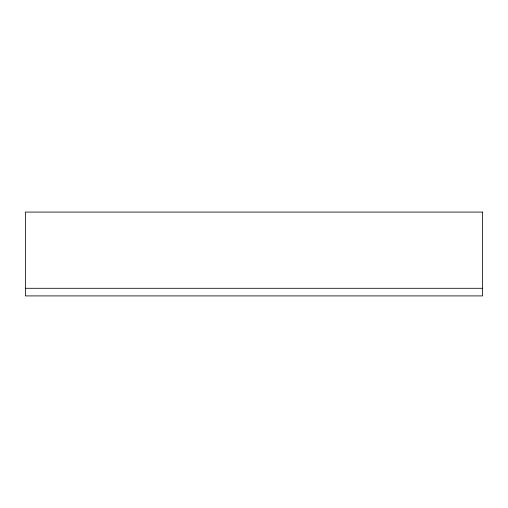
<?xml version="1.0" encoding="UTF-8"?>
<svg xmlns="http://www.w3.org/2000/svg" width="508" height="508" viewBox="0 0 508 508"><rect width="100%" height="100%" fill="white"/><g stroke="black" fill="none" stroke-linecap="round" stroke-linejoin="round"><path stroke-width="0.76" d="M25.4 288.29L482.6 288.29M482.6 212.09L25.4 212.09L25.4 295.91L482.6 295.91L482.6 212.09"/></g></svg>
